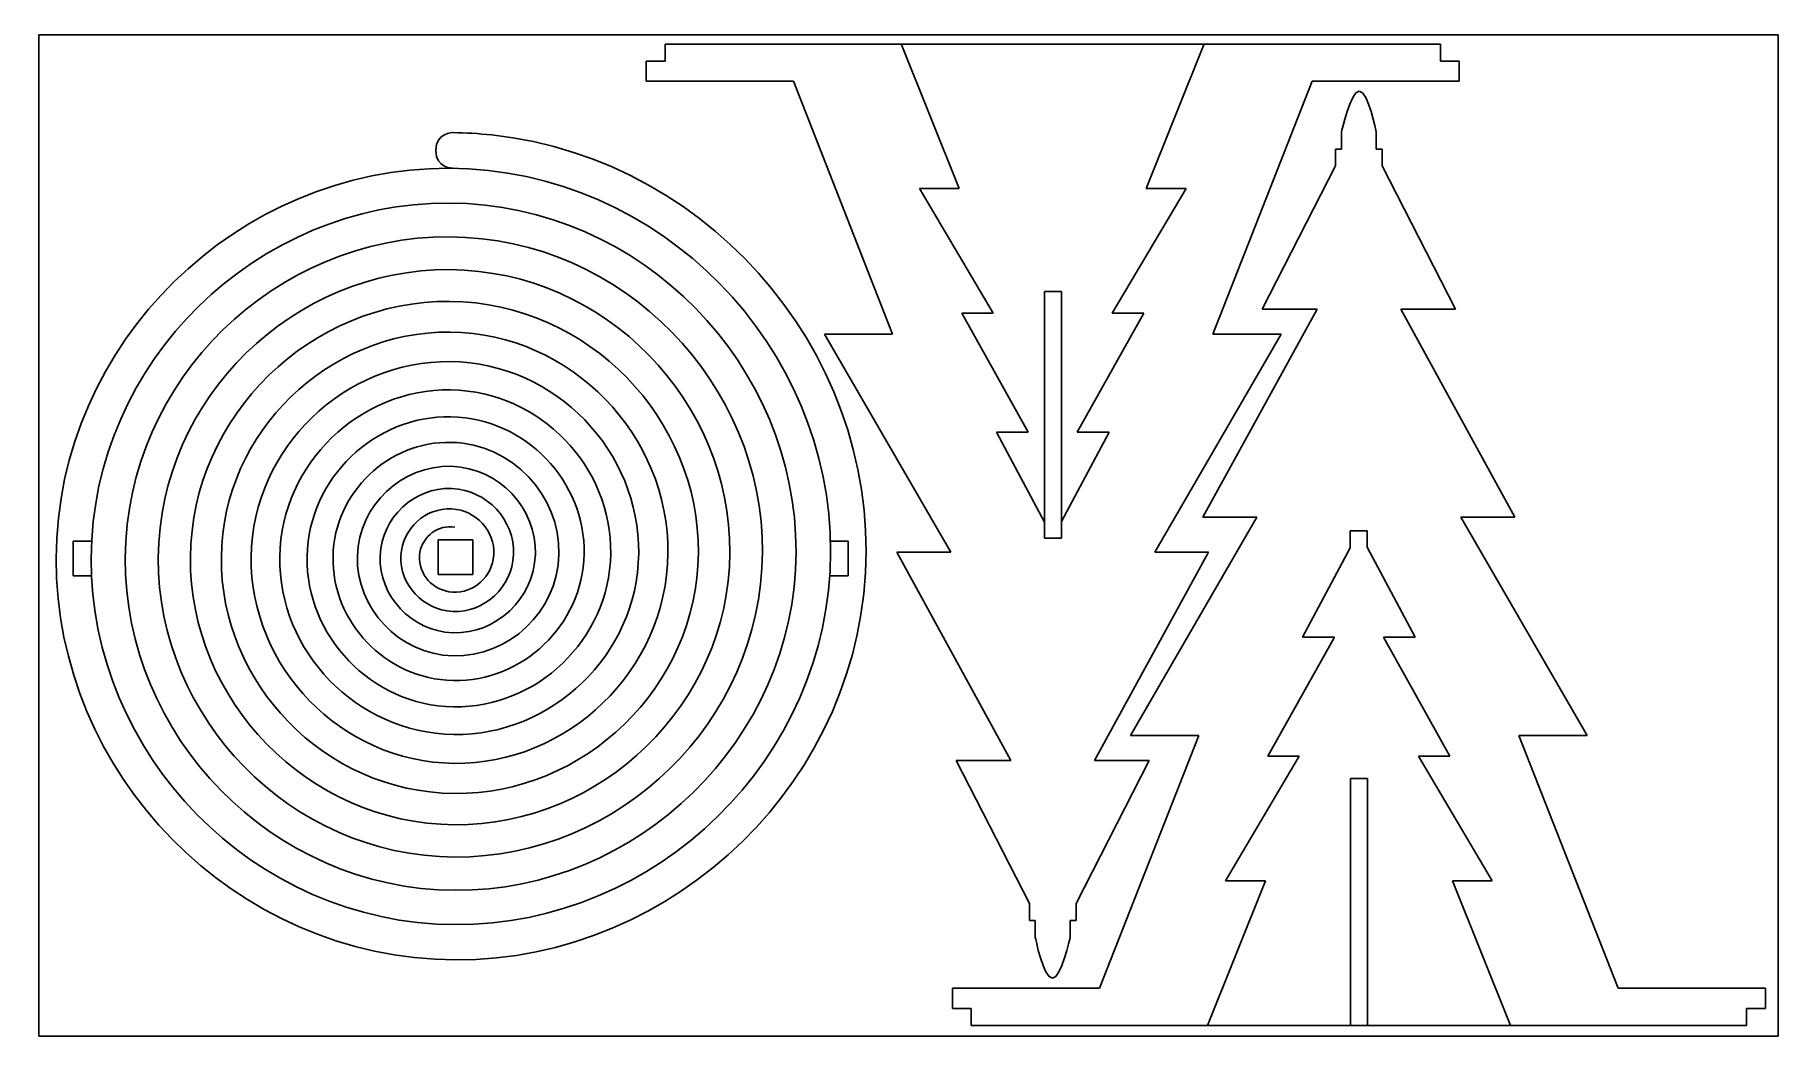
# Model space of a CAD drawing. Extents: x 14 to 310, y 13 to 183.
import ezdxf

# ---------------------------------------------------------------- set-up
doc = ezdxf.new("R2010")
doc.units = 0
doc.layers.add('Calque_1', color=7, linetype='CONTINUOUS')

msp = doc.modelspace()

# ---------------------------------------------------------------- linework, layer by layer
at = {"layer": 'Calque_1', "color": 1}
for p, q in [((14.73688, 182.595842), (309.63688, 182.595842)), ((14.73688, 12.695857), (14.73688, 182.595842)), ((120.90551, 181.035387), (120.90551, 178.135307)), ((252.36518, 181.035387), (120.90551, 181.035387)), ((160.950609, 181.066789), (170.787219, 156.518939)), ((202.482955, 156.518939), (212.319565, 181.066789)), ((252.36518, 178.135307), (252.36518, 181.035387)), ((309.63688, 182.595842), (309.63688, 12.695857)), ((120.90551, 178.135307), (117.70519, 178.135307)), ((117.70519, 178.135307), (117.70519, 174.733947)), ((255.56499, 178.135307), (252.36518, 178.135307)), ((255.56499, 174.733947), (255.56499, 178.135307)), ((117.70519, 174.733947), (142.66593, 174.733947)), ((142.66593, 174.733947), (159.4892, 131.820817)), ((213.78148, 131.820817), (230.60423, 174.733947)), ((230.60423, 174.733947), (255.56499, 174.733947)), ((235.60087, 166.11377), (235.60087, 163.21368)), ((241.50077, 163.21368), (241.50077, 166.11377)), ((235.60087, 163.21368), (234.60041, 163.21368)), ((234.60041, 163.21368), (234.60041, 160.35495)), ((242.5007, 163.21368), (241.50077, 163.21368)), ((242.5007, 160.35495), (242.5007, 163.21368)), ((234.60041, 160.35495), (222.174304, 136.0541)), ((254.92734, 136.0541), (242.5007, 160.35495)), ((170.787219, 156.518939), (164.033629, 156.518939)), ((164.033629, 156.518939), (176.535189, 135.377589)), ((196.734985, 135.377589), (209.236545, 156.518939)), ((209.236545, 156.518939), (202.482955, 156.518939)), ((185.22097, 97.167004), (185.22097, 139.067004)), ((185.22097, 139.067004), (188.12097, 139.067004)), ((188.12097, 139.067004), (188.12097, 97.167004)), ((231.4497, 136.0541), (212.110834, 100.73843)), ((222.174304, 136.0541), (231.4497, 136.0541)), ((264.9908, 100.73843), (245.65142, 136.0541)), ((245.65142, 136.0541), (254.92734, 136.0541)), ((176.535189, 135.377589), (171.199099, 135.377589)), ((171.199099, 135.377589), (182.489359, 115.205699)), ((190.780829, 115.205699), (202.070585, 135.377589)), ((202.070585, 135.377589), (196.734985, 135.377589)), ((159.4892, 131.820817), (147.92143, 131.820817)), ((147.92143, 131.820817), (169.33511, 94.807067)), ((203.93505, 94.807067), (225.34926, 131.820817)), ((225.34926, 131.820817), (213.78148, 131.820817)), ((182.489359, 115.205699), (177.074709, 115.205699)), ((177.074709, 115.205699), (185.220969, 99.889319)), ((188.120529, 100.011269), (196.195485, 115.205699)), ((196.195485, 115.205699), (190.780829, 115.205699)), ((221.250844, 100.73843), (199.836639, 63.724677)), ((212.110834, 100.73843), (221.250844, 100.73843)), ((277.26447, 63.724677), (255.85079, 100.73843)), ((255.85079, 100.73843), (264.9908, 100.73843)), ((239.96492, 98.409889), (237.06536, 98.409889)), ((237.06536, 98.409889), (237.06536, 95.565618)), ((239.96492, 95.687575), (239.96492, 98.409889)), ((20.567173, 90.812037), (20.567173, 96.712037)), ((20.567173, 96.712037), (23.694709, 96.712037)), ((82.418967, 96.912487), (88.318965, 96.912487)), ((82.418967, 91.012487), (82.418967, 96.912487)), ((88.318965, 96.912487), (88.318965, 91.012487)), ((148.928748, 96.712037), (151.930706, 96.712037)), ((151.930706, 96.712037), (151.930706, 90.812037)), ((169.33511, 94.807067), (160.1951, 94.807067)), ((160.1951, 94.807067), (179.53448, 59.491387)), ((188.12097, 97.167004), (185.22097, 97.167004)), ((193.7362, 59.491397), (213.07506, 94.807067)), ((213.07506, 94.807067), (203.93505, 94.807067)), ((237.06536, 95.565618), (228.9904, 80.371192)), ((248.11119, 80.371192), (239.96492, 95.687575)), ((23.694709, 90.812037), (20.567173, 90.812037)), ((88.318965, 91.012487), (82.418967, 91.012487)), ((151.930706, 90.812037), (148.836875, 90.812037)), ((234.40506, 80.371192), (223.115308, 60.199307)), ((228.9904, 80.371192), (234.40506, 80.371192)), ((253.9868, 60.199307), (242.69654, 80.371192)), ((242.69654, 80.371192), (248.11119, 80.371192)), ((211.404414, 63.724677), (194.581669, 20.811537)), ((199.836639, 63.724677), (211.404414, 63.724677)), ((282.51997, 20.811537), (265.6967, 63.724677)), ((265.6967, 63.724677), (277.26447, 63.724677)), ((179.53448, 59.491387), (170.25856, 59.491387)), ((170.25856, 59.491387), (182.6852, 35.190542)), ((190.58549, 35.190542), (203.01159, 59.491397)), ((203.01159, 59.491397), (193.7362, 59.491397)), ((228.4509, 60.199307), (215.949339, 39.057957)), ((223.115308, 60.199307), (228.4509, 60.199307)), ((261.15226, 39.057957), (248.6507, 60.199307)), ((248.6507, 60.199307), (253.9868, 60.199307)), ((237.100811, 14.510107), (237.100811, 56.410107)), ((237.100811, 56.410107), (240.000811, 56.410107)), ((240.000811, 56.410107), (240.000811, 14.510107)), ((222.702931, 39.057957), (212.866324, 14.510097)), ((215.949339, 39.057957), (222.702931, 39.057957)), ((264.23529, 14.510097), (254.39867, 39.057957)), ((254.39867, 39.057957), (261.15226, 39.057957)), ((182.6852, 35.190542), (182.6852, 32.331812)), ((190.58549, 32.331812), (190.58549, 35.190542)), ((182.6852, 32.331812), (183.68513, 32.331812)), ((183.68513, 32.331812), (183.68513, 29.431722)), ((189.58503, 29.431722), (189.58503, 32.331812)), ((189.58503, 32.331812), (190.58549, 32.331812)), ((194.581669, 20.811537), (169.620909, 20.811537)), ((169.620909, 20.811537), (169.620909, 17.410177)), ((307.48071, 20.811537), (282.51997, 20.811537)), ((307.48071, 17.410177), (307.48071, 20.811537)), ((169.620909, 17.410177), (172.820719, 17.410177)), ((172.820719, 17.410177), (172.820719, 14.510097)), ((304.28039, 14.510097), (304.28039, 17.410177)), ((304.28039, 17.410177), (307.48071, 17.410177)), ((309.63688, 12.695857), (14.73688, 12.695857)), ((172.820719, 14.510097), (304.28039, 14.510097))]:
    msp.add_line(p, q, dxfattribs=at)
for points in [[(238.58415, 173.03231), (237.14178, 173.03831), (235.60087, 166.11377), (235.60087, 166.11377)], [(241.50077, 166.11377), (241.50077, 166.11377), (240.1517, 173.02592), (238.58415, 173.03231)], [(84.912109, 166.013167), (84.912109, 166.013167), (82.048666, 166.015167), (82.048666, 162.968267)], [(91.507762, 165.608993), (89.316981, 165.845047), (87.11532, 165.979921), (84.912111, 166.013168)], [(154.588837, 87.746148), (158.738794, 126.184842), (129.823062, 161.480547), (91.507762, 165.608993)], [(90.941345, 159.582759), (54.964963, 163.491456), (21.923068, 136.436348), (18.035948, 100.581001)], [(82.048666, 162.968267), (82.048666, 159.945347), (84.912109, 159.956907), (84.912109, 159.956907)], [(90.389496, 153.711519), (57.62246, 157.30502), (27.518324, 132.674721), (23.94651, 100.025457)], [(148.600785, 88.308975), (152.429977, 123.475018), (125.987158, 155.775166), (90.941345, 159.582759)], [(142.769264, 88.857091), (146.285151, 120.835311), (122.250785, 150.21735), (90.389496, 153.711519)], [(89.852817, 148.001668), (60.207687, 151.287635), (32.961481, 129.015689), (29.697347, 99.484926)], [(137.100849, 89.389875), (140.311162, 118.268633), (118.618084, 144.813229), (89.852817, 148.001668)], [(89.33198, 142.46036), (62.717475, 145.446749), (38.245875, 125.463761), (35.281507, 98.96006)], [(131.602893, 89.906638), (134.515668, 115.778242), (115.093699, 139.569662), (89.33198, 142.46036)], [(88.827742, 137.095663), (65.148263, 139.790759), (43.364001, 122.024019), (40.691172, 98.451596)], [(126.283739, 90.406595), (128.907347, 113.367818), (111.682873, 134.494391), (88.827742, 137.095663)], [(88.340968, 131.916764), (67.495994, 134.329215), (48.307325, 118.702242), (45.917453, 97.960368)], [(121.152877, 90.888854), (123.496068, 111.041552), (108.391591, 129.596245), (88.340968, 131.916764)], [(87.872652, 126.934249), (69.756007, 129.073118), (53.066031, 115.505081), (50.950145, 97.487336)], [(116.221312, 91.352381), (118.293259, 108.804282), (105.226747, 124.885408), (87.872652, 126.934249)], [(87.423958, 122.160487), (71.922872, 124.035301), (57.628678, 112.440292), (55.777371, 97.033617)], [(111.501929, 91.795964), (113.31228, 106.661665), (102.196421, 120.373797), (87.423958, 122.160487)], [(86.996265, 117.610171), (73.990153, 119.230994), (61.981709, 109.517071), (60.38508, 96.60053)], [(107.010115, 92.218158), (108.569084, 104.620432), (99.310242, 116.075602), (86.996265, 117.610171)], [(86.591251, 113.301133), (75.950074, 114.678651), (66.108726, 106.74655), (64.756323, 96.189669)], [(102.764659, 92.617196), (104.083105, 102.68877), (96.579929, 112.00808), (86.591251, 113.301133)], [(86.211004, 109.255598), (77.79299, 110.401233), (69.989377, 104.142558), (68.870125, 95.803005)], [(85.858223, 105.502289), (79.506528, 106.428341), (73.597507, 101.72289), (72.699656, 95.44306)], [(98.78917, 92.990859), (99.878718, 100.876906), (94.020156, 108.192825), (86.211004, 109.255598)], [(95.11449, 93.336249), (95.987688, 99.198096), (91.650006, 104.657871), (85.858223, 105.502289)], [(18.035948, 100.581001), (14.047288, 63.789031), (41.718667, 30.000601), (78.388807, 26.033486)], [(85.536579, 102.080233), (81.074056, 102.800084), (76.897855, 99.511573), (76.208979, 95.113213)], [(91.783193, 93.649364), (92.453737, 97.670419), (89.495641, 101.441596), (85.536579, 102.080233)], [(23.94651, 100.025457), (20.274918, 66.464141), (45.505295, 35.632925), (78.948011, 31.982985)], [(29.697347, 99.484926), (26.335231, 69.067718), (49.19038, 41.114698), (79.492354, 37.774375)], [(35.281507, 98.96006), (32.220987, 71.596684), (52.769535, 46.439453), (80.021202, 43.400898)], [(40.691172, 98.451596), (37.924048, 74.04758), (56.237836, 51.599903), (80.53384, 48.854979)], [(45.917453, 97.960368), (43.435172, 76.416487), (59.58969, 56.587791), (81.029461, 54.128003)], [(85.251445, 99.046636), (82.471639, 99.575047), (79.839327, 97.543497), (79.346584, 94.818303)], [(50.950145, 97.487336), (48.743754, 78.698905), (62.818684, 61.393653), (81.50714, 59.210137)], [(55.777371, 97.033617), (53.837464, 80.889616), (65.917366, 66.006493), (81.965802, 64.089949)], [(60.38508, 96.60053), (58.701735, 82.982463), (68.876936, 70.413338), (82.404185, 68.753998)], [(64.756323, 96.189669), (63.319018, 84.970044), (71.686807, 74.598588), (82.820771, 73.186141)], [(68.870125, 95.803005), (67.667635, 86.843245), (74.333916, 78.543015), (83.213694, 77.366549)], [(72.699656, 95.44306), (71.719917, 88.590484), (76.801621, 82.222147), (83.580595, 81.270086)], [(76.208979, 95.113213), (75.438902, 90.196399), (79.067755, 85.603443), (83.918348, 84.863521)], [(79.346584, 94.818303), (78.771789, 91.63931), (81.100817, 88.640741), (84.222566, 88.100161)], [(82.404185, 68.753998), (96.642164, 67.007473), (109.779231, 77.650024), (111.501929, 91.795964)], [(82.820771, 73.186141), (94.62749, 71.688349), (105.536943, 80.498433), (107.010115, 92.218158)], [(83.213694, 77.366549), (92.724722, 76.106451), (101.530257, 83.187628), (102.764659, 92.617196)], [(83.580595, 81.270086), (90.944729, 80.235842), (97.782132, 85.702001), (98.78917, 92.990859)], [(83.918348, 84.863521), (89.30176, 84.04232), (94.322717, 88.021023), (95.11449, 93.336249)], [(84.222566, 88.100161), (87.815558, 87.477979), (91.193986, 90.116066), (91.783193, 93.649364)], [(79.492354, 37.774375), (110.687278, 34.335612), (139.352258, 57.778258), (142.769264, 88.857091)], [(80.021202, 43.400898), (108.139351, 40.265735), (133.987605, 61.384333), (137.100849, 89.389875)], [(80.53384, 48.854979), (105.668589, 46.015288), (128.785347, 64.880842), (131.602893, 89.906638)], [(81.029461, 54.128003), (103.278789, 51.575331), (123.753483, 68.262374), (126.283739, 90.406595)], [(81.50714, 59.210137), (100.974291, 56.935636), (118.901144, 71.522737), (121.152877, 90.888854)], [(81.965802, 64.089949), (98.760116, 62.08433), (114.238918, 74.654763), (116.221312, 91.352381)], [(78.388807, 26.033486), (116.001566, 21.964406), (150.541279, 50.256008), (154.588837, 87.746148)], [(78.948011, 31.982985), (113.309015, 28.232829), (144.872251, 54.067395), (148.600785, 88.308975)], [(183.68513, 29.431722), (183.68513, 29.431722), (185.0342, 22.519572), (186.60175, 22.513182)], [(186.60175, 22.513182), (188.04412, 22.507182), (189.58503, 29.431722), (189.58503, 29.431722)]]:
    msp.add_open_spline(points, degree=3, dxfattribs=at)

doc.saveas('drawing.dxf')
